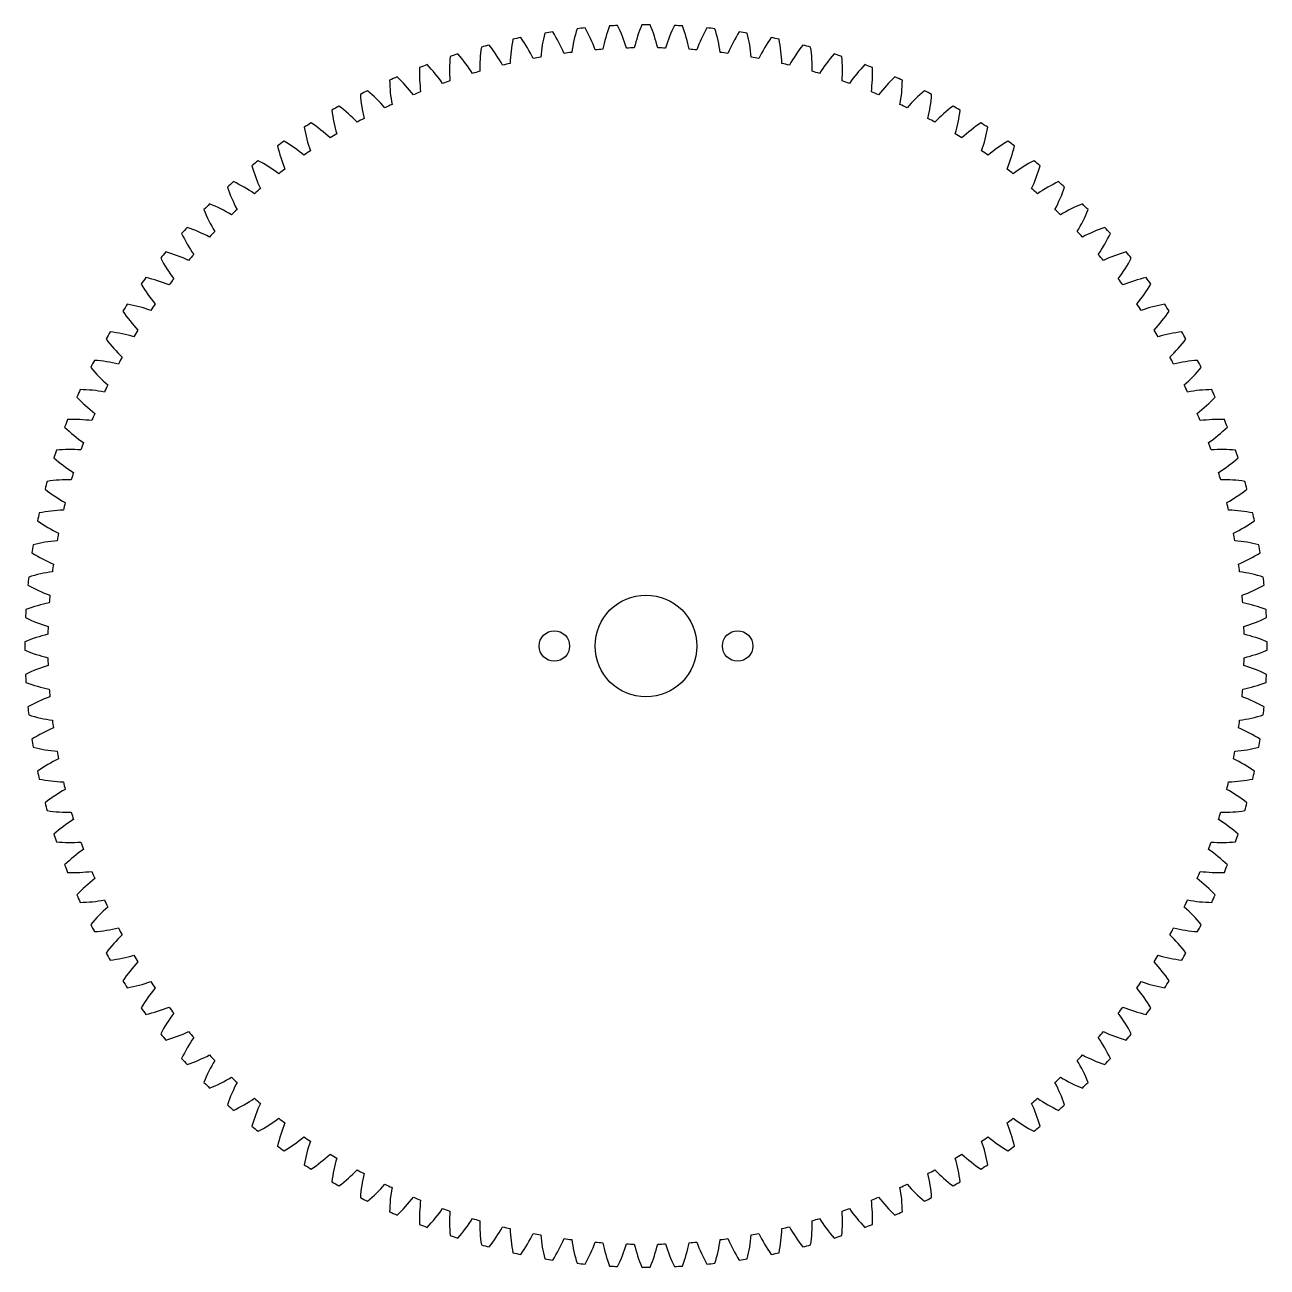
# Model space of a CAD drawing. Header units: millimetres. Extents: x -61 to 61, y -61 to 61.
import ezdxf

# ---------------------------------------------------------------- set-up
doc = ezdxf.new("R2010")
doc.units = ezdxf.units.MM

msp = doc.modelspace()

# ---------------------------------------------------------------- linework, layer by layer
msp.add_lwpolyline([(-3.59, 60.89, 0.041103), (-4.23, 58.6, 0.003273), (-4.99, 58.54, 0.041103), (-5.98, 60.71, 0.003273), (-6.77, 60.62, 0.041103), (-7.29, 58.3, 0.003273), (-8.05, 58.2, 0.041103), (-9.15, 60.31, 0.003273), (-9.94, 60.19, 0.041103), (-10.33, 57.84, 0.003273), (-11.08, 57.69, 0.041103), (-12.29, 59.75, 0.003273), (-13.07, 59.58, 0.041103), (-13.34, 57.22, 0.003273), (-14.09, 57.04, 0.041103), (-15.4, 59.02, 0.003273), (-16.17, 58.82, 0.041103), (-16.32, 56.44, 0.003273), (-17.05, 56.22, 0.041103), (-18.47, 58.14, 0.003273), (-19.23, 57.89, 0.041103), (-19.25, 55.51, 0.003273), (-19.97, 55.25, 0.041103), (-21.49, 57.09, 0.003273), (-22.23, 56.8, 0.041103), (-22.13, 54.42, 0.003273), (-22.84, 54.13, 0.041103), (-24.45, 55.89, 0.003273), (-25.18, 55.56, 0.041103), (-24.94, 53.19, 0.003273), (-25.64, 52.86, 0.041103), (-27.34, 54.53, 0.003273), (-28.05, 54.17, 0.041103), (-27.69, 51.81, 0.003273), (-28.37, 51.45, 0.041103), (-30.15, 53.03, 0.003273), (-30.85, 52.63, 0.041103), (-30.37, 50.29, 0.003273), (-31.02, 49.89, 0.041103), (-32.89, 51.38, 0.003273), (-33.56, 50.94, 0.041103), (-32.96, 48.63, 0.003273), (-33.59, 48.2, 0.041103), (-35.53, 49.58, 0.003273), (-36.18, 49.11, 0.041103), (-35.46, 46.84, 0.003273), (-36.07, 46.37, 0.041103), (-38.08, 47.66, 0.003273), (-38.7, 47.15, 0.041103), (-37.86, 44.92, 0.003273), (-38.45, 44.42, 0.041103), (-40.52, 45.6, 0.003273), (-41.11, 45.06, 0.041103), (-40.16, 42.88, 0.003273), (-40.72, 42.35, 0.041103), (-42.85, 43.41, 0.003273), (-43.41, 42.85, 0.041103), (-42.35, 40.72, 0.003273), (-42.88, 40.16, 0.041103), (-45.06, 41.11, 0.003273), (-45.6, 40.52, 0.041103), (-44.42, 38.45, 0.003273), (-44.92, 37.86, 0.041103), (-47.15, 38.7, 0.003273), (-47.66, 38.08, 0.041103), (-46.37, 36.07, 0.003273), (-46.84, 35.46, 0.041103), (-49.11, 36.18, 0.003273), (-49.58, 35.53, 0.041103), (-48.2, 33.59, 0.003273), (-48.63, 32.96, 0.041103), (-50.94, 33.56, 0.003273), (-51.38, 32.89, 0.041103), (-49.89, 31.02, 0.003273), (-50.29, 30.37, 0.041103), (-52.63, 30.85, 0.003273), (-53.03, 30.15, 0.041103), (-51.45, 28.37, 0.003273), (-51.81, 27.69, 0.041103), (-54.17, 28.05, 0.003273), (-54.53, 27.34, 0.041103), (-52.86, 25.64, 0.003273), (-53.19, 24.94, 0.041103), (-55.56, 25.18, 0.003273), (-55.89, 24.45, 0.041103), (-54.13, 22.84, 0.003273), (-54.42, 22.13, 0.041103), (-56.8, 22.23, 0.003273), (-57.09, 21.49, 0.041103), (-55.25, 19.97, 0.003273), (-55.51, 19.25, 0.041103), (-57.89, 19.23, 0.003273), (-58.14, 18.47, 0.041103), (-56.22, 17.05, 0.003273), (-56.44, 16.32, 0.041103), (-58.82, 16.17, 0.003273), (-59.02, 15.4, 0.041103), (-57.04, 14.09, 0.003273), (-57.22, 13.34, 0.041103), (-59.58, 13.07, 0.003273), (-59.75, 12.29, 0.041103), (-57.69, 11.08, 0.003273), (-57.84, 10.33, 0.041103), (-60.19, 9.94, 0.003273), (-60.31, 9.15, 0.041103), (-58.2, 8.05, 0.003273), (-58.3, 7.29, 0.041103), (-60.62, 6.77, 0.003273), (-60.71, 5.98, 0.041103), (-58.54, 4.99, 0.003273), (-58.6, 4.23, 0.041103), (-60.89, 3.59, 0.003273), (-60.94, 2.79, 0.041103), (-58.72, 1.92, 0.003273), (-58.74, 1.15, 0.041103), (-61, 0.4, 0.003273), (-61, -0.4, 0.041103), (-58.74, -1.15, 0.003273), (-58.72, -1.92, 0.041103), (-60.94, -2.79, 0.003273), (-60.89, -3.59, 0.041103), (-58.6, -4.23, 0.003273), (-58.54, -4.99, 0.041103), (-60.71, -5.98, 0.003273), (-60.62, -6.77, 0.041103), (-58.3, -7.29, 0.003273), (-58.2, -8.05, 0.041103), (-60.31, -9.15, 0.003273), (-60.19, -9.94, 0.041103), (-57.84, -10.33, 0.003273), (-57.69, -11.08, 0.041103), (-59.75, -12.29, 0.003273), (-59.58, -13.07, 0.041103), (-57.22, -13.34, 0.003273), (-57.04, -14.09, 0.041103), (-59.02, -15.4, 0.003273), (-58.82, -16.17, 0.041103), (-56.44, -16.32, 0.003273), (-56.22, -17.05, 0.041103), (-58.14, -18.47, 0.003273), (-57.89, -19.23, 0.041103), (-55.51, -19.25, 0.003273), (-55.25, -19.97, 0.041103), (-57.09, -21.49, 0.003273), (-56.8, -22.23, 0.041103), (-54.42, -22.13, 0.003273), (-54.13, -22.84, 0.041103), (-55.89, -24.45, 0.003273), (-55.56, -25.18, 0.041103), (-53.19, -24.94, 0.003273), (-52.86, -25.64, 0.041103), (-54.53, -27.34, 0.003273), (-54.17, -28.05, 0.041103), (-51.81, -27.69, 0.003273), (-51.45, -28.37, 0.041103), (-53.03, -30.15, 0.003273), (-52.63, -30.85, 0.041103), (-50.29, -30.37, 0.003273), (-49.89, -31.02, 0.041103), (-51.38, -32.89, 0.003273), (-50.94, -33.56, 0.041103), (-48.63, -32.96, 0.003273), (-48.2, -33.59, 0.041103), (-49.58, -35.53, 0.003273), (-49.11, -36.18, 0.041103), (-46.84, -35.46, 0.003273), (-46.37, -36.07, 0.041103), (-47.66, -38.08, 0.003273), (-47.15, -38.7, 0.041103), (-44.92, -37.86, 0.003273), (-44.42, -38.45, 0.041103), (-45.6, -40.52, 0.003273), (-45.06, -41.11, 0.041103), (-42.88, -40.16, 0.003273), (-42.35, -40.72, 0.041103), (-43.41, -42.85, 0.003273), (-42.85, -43.41, 0.041103), (-40.72, -42.35, 0.003273), (-40.16, -42.88, 0.041103), (-41.11, -45.06, 0.003273), (-40.52, -45.6, 0.041103), (-38.45, -44.42, 0.003273), (-37.86, -44.92, 0.041103), (-38.7, -47.15, 0.003273), (-38.08, -47.66, 0.041103), (-36.07, -46.37, 0.003273), (-35.46, -46.84, 0.041103), (-36.18, -49.11, 0.003273), (-35.53, -49.58, 0.041103), (-33.59, -48.2, 0.003273), (-32.96, -48.63, 0.041103), (-33.56, -50.94, 0.003273), (-32.89, -51.38, 0.041103), (-31.02, -49.89, 0.003273), (-30.37, -50.29, 0.041103), (-30.85, -52.63, 0.003273), (-30.15, -53.03, 0.041103), (-28.37, -51.45, 0.003273), (-27.69, -51.81, 0.041103), (-28.05, -54.17, 0.003273), (-27.34, -54.53, 0.041103), (-25.64, -52.86, 0.003273), (-24.94, -53.19, 0.041103), (-25.18, -55.56, 0.003273), (-24.45, -55.89, 0.041103), (-22.84, -54.13, 0.003273), (-22.13, -54.42, 0.041103), (-22.23, -56.8, 0.003273), (-21.49, -57.09, 0.041103), (-19.97, -55.25, 0.003273), (-19.25, -55.51, 0.041103), (-19.23, -57.89, 0.003273), (-18.47, -58.14, 0.041103), (-17.05, -56.22, 0.003273), (-16.32, -56.44, 0.041103), (-16.17, -58.82, 0.003273), (-15.4, -59.02, 0.041103), (-14.09, -57.04, 0.003273), (-13.34, -57.22, 0.041103), (-13.07, -59.58, 0.003273), (-12.29, -59.75, 0.041103), (-11.08, -57.69, 0.003273), (-10.33, -57.84, 0.041103), (-9.94, -60.19, 0.003273), (-9.15, -60.31, 0.041103), (-8.05, -58.2, 0.003273), (-7.29, -58.3, 0.041103), (-6.77, -60.62, 0.003273), (-5.98, -60.71, 0.041103), (-4.99, -58.54, 0.003273), (-4.23, -58.6, 0.041103), (-3.59, -60.89, 0.003273), (-2.79, -60.94, 0.041103), (-1.92, -58.72, 0.003273), (-1.15, -58.74, 0.041103), (-0.4, -61, 0.003273), (0.4, -61, 0.041103), (1.15, -58.74, 0.003273), (1.92, -58.72, 0.041103), (2.79, -60.94, 0.003273), (3.59, -60.89, 0.041103), (4.23, -58.6, 0.003273), (4.99, -58.54, 0.041103), (5.98, -60.71, 0.003273), (6.77, -60.62, 0.041103), (7.29, -58.3, 0.003273), (8.05, -58.2, 0.041103), (9.15, -60.31, 0.003273), (9.94, -60.19, 0.041103), (10.33, -57.84, 0.003273), (11.08, -57.69, 0.041103), (12.29, -59.75, 0.003273), (13.07, -59.58, 0.041103), (13.34, -57.22, 0.003273), (14.09, -57.04, 0.041103), (15.4, -59.02, 0.003273), (16.17, -58.82, 0.041103), (16.32, -56.44, 0.003273), (17.05, -56.22, 0.041103), (18.47, -58.14, 0.003273), (19.23, -57.89, 0.041103), (19.25, -55.51, 0.003273), (19.97, -55.25, 0.041103), (21.49, -57.09, 0.003273), (22.23, -56.8, 0.041103), (22.13, -54.42, 0.003273), (22.84, -54.13, 0.041103), (24.45, -55.89, 0.003273), (25.18, -55.56, 0.041103), (24.94, -53.19, 0.003273), (25.64, -52.86, 0.041103), (27.34, -54.53, 0.003273), (28.05, -54.17, 0.041103), (27.69, -51.81, 0.003273), (28.37, -51.45, 0.041103), (30.15, -53.03, 0.003273), (30.85, -52.63, 0.041103), (30.37, -50.29, 0.003273), (31.02, -49.89, 0.041103), (32.89, -51.38, 0.003273), (33.56, -50.94, 0.041103), (32.96, -48.63, 0.003273), (33.59, -48.2, 0.041103), (35.53, -49.58, 0.003273), (36.18, -49.11, 0.041103), (35.46, -46.84, 0.003273), (36.07, -46.37, 0.041103), (38.08, -47.66, 0.003273), (38.7, -47.15, 0.041103), (37.86, -44.92, 0.003273), (38.45, -44.42, 0.041103), (40.52, -45.6, 0.003273), (41.11, -45.06, 0.041103), (40.16, -42.88, 0.003273), (40.72, -42.35, 0.041103), (42.85, -43.41, 0.003273), (43.41, -42.85, 0.041103), (42.35, -40.72, 0.003273), (42.88, -40.16, 0.041103), (45.06, -41.11, 0.003273), (45.6, -40.52, 0.041103), (44.42, -38.45, 0.003273), (44.92, -37.86, 0.041103), (47.15, -38.7, 0.003273), (47.66, -38.08, 0.041103), (46.37, -36.07, 0.003273), (46.84, -35.46, 0.041103), (49.11, -36.18, 0.003273), (49.58, -35.53, 0.041103), (48.2, -33.59, 0.003273), (48.63, -32.96, 0.041103), (50.94, -33.56, 0.003273), (51.38, -32.89, 0.041103), (49.89, -31.02, 0.003273), (50.29, -30.37, 0.041103), (52.63, -30.85, 0.003273), (53.03, -30.15, 0.041103), (51.45, -28.37, 0.003273), (51.81, -27.69, 0.041103), (54.17, -28.05, 0.003273), (54.53, -27.34, 0.041103), (52.86, -25.64, 0.003273), (53.19, -24.94, 0.041103), (55.56, -25.18, 0.003273), (55.89, -24.45, 0.041103), (54.13, -22.84, 0.003273), (54.42, -22.13, 0.041103), (56.8, -22.23, 0.003273), (57.09, -21.49, 0.041103), (55.25, -19.97, 0.003273), (55.51, -19.25, 0.041103), (57.89, -19.23, 0.003273), (58.14, -18.47, 0.041103), (56.22, -17.05, 0.003273), (56.44, -16.32, 0.041103), (58.82, -16.17, 0.003273), (59.02, -15.4, 0.041103), (57.04, -14.09, 0.003273), (57.22, -13.34, 0.041103), (59.58, -13.07, 0.003273), (59.75, -12.29, 0.041103), (57.69, -11.08, 0.003273), (57.84, -10.33, 0.041103), (60.19, -9.94, 0.003273), (60.31, -9.15, 0.041103), (58.2, -8.05, 0.003273), (58.3, -7.29, 0.041103), (60.62, -6.77, 0.003273), (60.71, -5.98, 0.041103), (58.54, -4.99, 0.003273), (58.6, -4.23, 0.041103), (60.89, -3.59, 0.003273), (60.94, -2.79, 0.041103), (58.72, -1.92, 0.003273), (58.74, -1.15, 0.041103), (61, -0.4, 0.003273), (61, 0.4, 0.041103), (58.74, 1.15, 0.003273), (58.72, 1.92, 0.041103), (60.94, 2.79, 0.003273), (60.89, 3.59, 0.041103), (58.6, 4.23, 0.003273), (58.54, 4.99, 0.041103), (60.71, 5.98, 0.003273), (60.62, 6.77, 0.041103), (58.3, 7.29, 0.003273), (58.2, 8.05, 0.041103), (60.31, 9.15, 0.003273), (60.19, 9.94, 0.041103), (57.84, 10.33, 0.003273), (57.69, 11.08, 0.041103), (59.75, 12.29, 0.003273), (59.58, 13.07, 0.041103), (57.22, 13.34, 0.003273), (57.04, 14.09, 0.041103), (59.02, 15.4, 0.003273), (58.82, 16.17, 0.041103), (56.44, 16.32, 0.003273), (56.22, 17.05, 0.041103), (58.14, 18.47, 0.003273), (57.89, 19.23, 0.041103), (55.51, 19.25, 0.003273), (55.25, 19.97, 0.041103), (57.09, 21.49, 0.003273), (56.8, 22.23, 0.041103), (54.42, 22.13, 0.003273), (54.13, 22.84, 0.041103), (55.89, 24.45, 0.003273), (55.56, 25.18, 0.041103), (53.19, 24.94, 0.003273), (52.86, 25.64, 0.041103), (54.53, 27.34, 0.003273), (54.17, 28.05, 0.041103), (51.81, 27.69, 0.003273), (51.45, 28.37, 0.041103), (53.03, 30.15, 0.003273), (52.63, 30.85, 0.041103), (50.29, 30.37, 0.003273), (49.89, 31.02, 0.041103), (51.38, 32.89, 0.003273), (50.94, 33.56, 0.041103), (48.63, 32.96, 0.003273), (48.2, 33.59, 0.041103), (49.58, 35.53, 0.003273), (49.11, 36.18, 0.041103), (46.84, 35.46, 0.003273), (46.37, 36.07, 0.041103), (47.66, 38.08, 0.003273), (47.15, 38.7, 0.041103), (44.92, 37.86, 0.003273), (44.42, 38.45, 0.041103), (45.6, 40.52, 0.003273), (45.06, 41.11, 0.041103), (42.88, 40.16, 0.003273), (42.35, 40.72, 0.041103), (43.41, 42.85, 0.003273), (42.85, 43.41, 0.041103), (40.72, 42.35, 0.003273), (40.16, 42.88, 0.041103), (41.11, 45.06, 0.003273), (40.52, 45.6, 0.041103), (38.45, 44.42, 0.003273), (37.86, 44.92, 0.041103), (38.7, 47.15, 0.003273), (38.08, 47.66, 0.041103), (36.07, 46.37, 0.003273), (35.46, 46.84, 0.041103), (36.18, 49.11, 0.003273), (35.53, 49.58, 0.041103), (33.59, 48.2, 0.003273), (32.96, 48.63, 0.041103), (33.56, 50.94, 0.003273), (32.89, 51.38, 0.041103), (31.02, 49.89, 0.003273), (30.37, 50.29, 0.041103), (30.85, 52.63, 0.003273), (30.15, 53.03, 0.041103), (28.37, 51.45, 0.003273), (27.69, 51.81, 0.041103), (28.05, 54.17, 0.003273), (27.34, 54.53, 0.041103), (25.64, 52.86, 0.003273), (24.94, 53.19, 0.041103), (25.18, 55.56, 0.003273), (24.45, 55.89, 0.041103), (22.84, 54.13, 0.003273), (22.13, 54.42, 0.041103), (22.23, 56.8, 0.003273), (21.49, 57.09, 0.041103), (19.97, 55.25, 0.003273), (19.25, 55.51, 0.041103), (19.23, 57.89, 0.003273), (18.47, 58.14, 0.041103), (17.05, 56.22, 0.003273), (16.32, 56.44, 0.041103), (16.17, 58.82, 0.003273), (15.4, 59.02, 0.041103), (14.09, 57.04, 0.003273), (13.34, 57.22, 0.041103), (13.07, 59.58, 0.003273), (12.29, 59.75, 0.041103), (11.08, 57.69, 0.003273), (10.33, 57.84, 0.041103), (9.94, 60.19, 0.003273), (9.15, 60.31, 0.041103), (8.05, 58.2, 0.003273), (7.29, 58.3, 0.041103), (6.77, 60.62, 0.003273), (5.98, 60.71, 0.041103), (4.99, 58.54, 0.003273), (4.23, 58.6, 0.041103), (3.59, 60.89, 0.003273), (2.79, 60.94, 0.041103), (1.92, 58.72, 0.003273), (1.15, 58.74, 0.041103), (0.4, 61, 0.003273), (-0.4, 61, 0.041103), (-1.15, 58.74, 0.003273), (-1.92, 58.72, 0.041103), (-2.79, 60.94, 0.003273)], format="xyb", close=True)
for centre, radius in [((0, 0), 5), ((-9, 0), 1.5), ((9, 0), 1.5)]:
    msp.add_circle(centre, radius)

doc.saveas('drawing.dxf')
